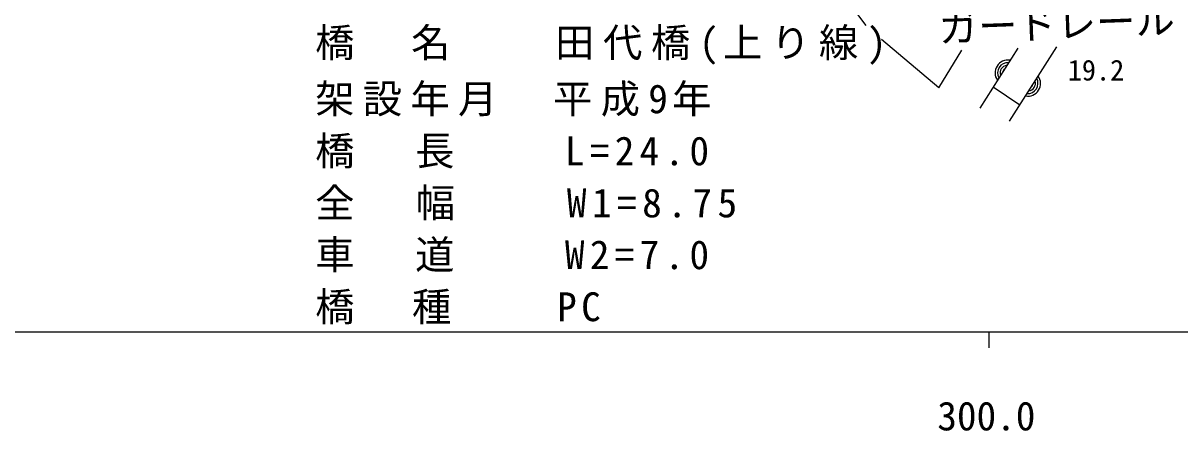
# Model space of a CAD drawing. Units: millimetres, scale not verified. Extents: x 40000 to 680000, y 20000 to 380000.
# Drawn here: x 306605 to 380146, y 198715 to 224627 of the extents above; entities that cross this region are included whole.
import ezdxf
from ezdxf.enums import TextEntityAlignment as Align

# ---------------------------------------------------------------- set-up
doc = ezdxf.new("R2010")
doc.units = ezdxf.units.MM
doc.header["$LTSCALE"] = 1000
for name, color, linetype, lineweight in [('M-BGD', 7, 'Continuous', 25), ('M-STR-HTXT', 7, 'Continuous', 13), ('M-TTL-BAND', 7, 'Continuous', 25)]:
    doc.layers.add(name, color=color, linetype=linetype, lineweight=lineweight)
doc.styles.add('ＭＳ ゴシック', font='')
doc.styles.get('ＭＳ ゴシック').set_extended_font_data('MS Gothic')

msp = doc.modelspace()

# ---------------------------------------------------------------- linework, layer by layer
at = {"layer": 'M-BGD'}
for p, q in [((364821, 220523), (361173, 223593)), ((364821, 220523), (366287, 222909)), ((369835, 223040), (367421, 219233)), ((369313, 218387), (372322, 223131)), ((368275, 220581), (369974, 219429))]:
    msp.add_line(p, q, dxfattribs=at)
msp.add_lwpolyline([(360198, 224485), (357686, 227818), (357147, 228531)], dxfattribs=at)
for centre, radius, start, end in [((369206, 221465), 812, 80.23562, 214.99589), ((369206, 221465), 650, 86.35141, 208.8801), ((369206, 221465), 488, 97.4841, 197.74741), ((369206, 221465), 325, 131.67339, 163.55812), ((370474, 220800), 812, 260.23562, 34.99589), ((370474, 220800), 650, 266.35141, 28.8801), ((370474, 220800), 488, 277.4841, 17.74741), ((370474, 220800), 325, 311.67339, 343.55812)]:
    msp.add_arc(centre, radius, start, end, dxfattribs=at)
at = {"layer": 'M-TTL-BAND'}
for p, q in [((40000, 205000), (579000, 205000)), ((368000, 205000), (368000, 204000))]:
    msp.add_line(p, q, dxfattribs=at)

# ---------------------------------------------------------------- texts
at = {"layer": 'M-BGD', "style": 'ＭＳ ゴシック'}
msp.add_text('19.2', height=1320, dxfattribs=at).set_placement((373017, 220584), align=Align.BOTTOM_LEFT)
at = {"layer": 'M-STR-HTXT', "style": 'ＭＳ ゴシック'}
msp.add_text('ガードレール\u3000L=18.3', height=1833, rotation=2.107, dxfattribs=at).set_placement((377363, 223317), align=Align.BOTTOM_CENTER)
at = {"layer": 'M-STR-HTXT', "char_height": 1833, "attachment_point": 7, "style": 'ＭＳ ゴシック'}
for s, insert in [('\\T1.22;橋\u3000名\u3000\u3000田代橋(上り線)', (325173, 221985)), ('\\T1.21;架設年月\u3000平成9年', (325173, 218685)), ('\\T1.27;橋\u3000長\u3000\u3000L=24.0', (325173, 215385)), ('\\T1.28;全\u3000幅\u3000\u3000W1=8.75', (325173, 212085)), ('\\T1.27;車\u3000道\u3000\u3000W2=7.0', (325173, 208785)), ('\\T1.23;橋\u3000種\u3000\u3000PC', (325173, 205485))]:
    msp.add_mtext(s, dxfattribs=dict(at, insert=insert))
at = {"layer": 'M-TTL-BAND', "style": 'ＭＳ ゴシック'}
msp.add_text('300.0', height=1833, dxfattribs=at).set_placement((367844, 198195), align=Align.BOTTOM_CENTER)

doc.saveas('drawing.dxf')
